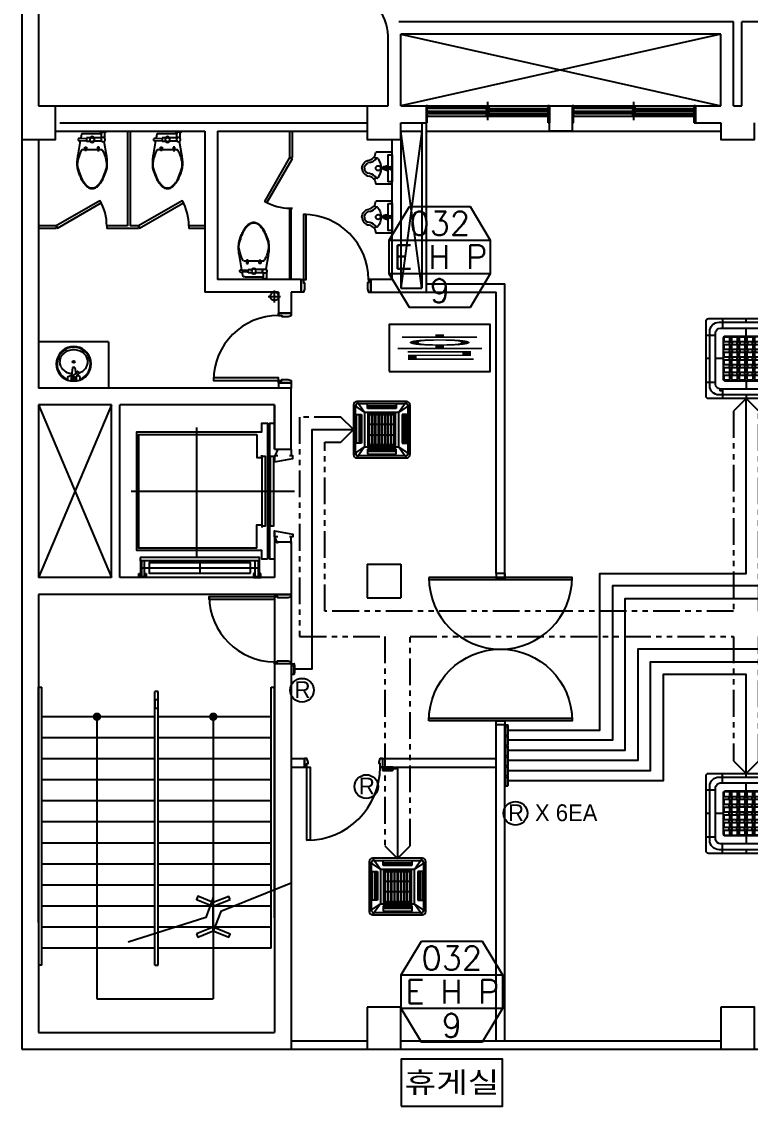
# Model space of a CAD drawing. Header units: millimetres. Extents: x -56261 to 196039, y 9480 to 100001.
# Drawn here: x 162983 to 171633, y 47301 to 60179 of the extents above; entities that cross this region are included whole.
import ezdxf
from ezdxf.enums import TextEntityAlignment as Align
from ezdxf.lldxf.tags import DXFTag

# ---------------------------------------------------------------- set-up
doc = ezdxf.new("R2010")
doc.units = ezdxf.units.MM
doc.linetypes.add('PHANTOM', pattern=[25, 20, -1, 1, -1, 1, -1])
doc.linetypes.add('PHANTOM2', pattern=[31.75, 15.875, -3.175, 3.175, -3.175, 3.175, -3.175])
for name, color, linetype in [('DVM_DPIT', 5, 'Continuous'), ('DVM_INDOOR', 7, 'Continuous'), ('DVM_INOUT_MARK', 2, 'Continuous'), ('DVM_INOUT_NAME', 7, 'Continuous'), ('PLAN', 9, 'Continuous'), ('SS-유선리모컨', 171, 'Continuous'), ('SS-제어선', 61, 'PHANTOM'), ('SS-통신선', 181, 'CENTER2')]:
    doc.layers.add(name, color=color, linetype=linetype)
doc.styles.add('DVM_DEFAULT', font='romans.shx', dxfattribs={"bigfont": 'whgtxt.shx'})
doc.styles.add('삼성전자', font='')
doc.styles.get('삼성전자').set_extended_font_data('Gulim')
tags = doc.linetypes.add('CENTER2', pattern=[28.575, 19.05, -3.175, 3.175, -3.175]).pattern_tags.tags
tags[10:11] = [DXFTag(74, 4), DXFTag(75, 0), DXFTag(340, '0'), DXFTag(46, 1.0), DXFTag(50, 0.0), DXFTag(44, 0.0), DXFTag(45, 0.0)]
tags[8:9] = [DXFTag(74, 4), DXFTag(75, 0), DXFTag(340, '0'), DXFTag(46, 1.0), DXFTag(50, 0.0), DXFTag(44, 0.0), DXFTag(45, 0.0)]
tags[6:7] = [DXFTag(74, 4), DXFTag(75, 0), DXFTag(340, '0'), DXFTag(46, 1.0), DXFTag(50, 0.0), DXFTag(44, 0.0), DXFTag(45, 0.0)]
tags[4:5] = [DXFTag(74, 4), DXFTag(75, 0), DXFTag(340, '0'), DXFTag(46, 1.0), DXFTag(50, 0.0), DXFTag(44, 0.0), DXFTag(45, 0.0)]

# ---------------------------------------------------------------- blocks, each defined once
blk = doc.blocks.new('A$Cd99c7b5d')
at = {"layer": 'PLAN'}
for p, q in [((125, -254), (175, -254)), ((125, -344), (125, -254)), ((175, -254), (175, -287)), ((1150, -166), (1150, -2105)), ((175, -344), (125, -344)), ((326, -277), (134, -277)), ((134, -287), (134, -277)), ((134, -324), (134, -287)), ((175, -324), (175, -344)), ((239, -294), (239, -1666)), ((326, -287), (326, -273)), ((314, -980), (164, -980)), ((366, -945), (1905, -945)), ((175, -1616), (125, -1616)), ((125, -1616), (125, -1706)), ((134, -1673), (134, -1683)), ((175, -1636), (175, -1616)), ((175, -1706), (175, -1673)), ((125, -1706), (175, -1706)), ((326, -1683), (134, -1683))]:
    blk.add_line(p, q, dxfattribs=at)
for points in [[(343, -1785), (343, -1715), (445, -1715), (445, -230), (1855, -230), (1855, -1715), (1957, -1715), (1957, -1785), (343, -1785)], [(475, -1655), (475, -255), (1825, -255), (1825, -1655)], [(326, -287), (134, -287), (134, -324), (326, -324)], [(363, -273), (326, -273), (326, -1687), (363, -1687), (363, -273)], [(326, -1673), (134, -1673), (134, -1636), (326, -1636)], [(475, -1655), (750, -1655), (750, -1715), (720, -1715)], [(1825, -1655), (1550, -1655), (1550, -1715), (1580, -1715)], [(735, -1720), (1565, -1720), (1565, -1755), (735, -1755), (735, -1720)], [(680, -1865), (343, -1865), (343, -1810), (1957, -1810), (1957, -1865), (1650, -1865)], [(735, -1820), (1565, -1820), (1565, -1855), (735, -1855), (735, -1820)]]:
    blk.add_lwpolyline(points, dxfattribs=at)
blk.add_lwpolyline([(176, -1580), (301, -1580), (301, -380), (176, -380)], close=True, dxfattribs=at)
blk = doc.blocks.new('LAD-JAMB-100-2001')
at = {"layer": 'PLAN'}
for p, q in [((0, 0), (-80, 35)), ((0, -161), (-80, -161))]:
    blk.add_line(p, q, dxfattribs=at)
blk.add_lwpolyline([(-80, 0), (-80, 39), (-150, 39), (-110, -178), (-80, -178), (-80, -141)], dxfattribs=at)
blk = doc.blocks.new('2P-T207')
at = {"layer": 'PLAN'}
for p, q in [((150, 20), (110, 20)), ((-65, -50), (-65, -90)), ((-15, -50), (-65, -50)), ((-65, -90), (-15, -90)), ((115, -50), (15, -50)), ((115, -90), (15, -90)), ((110, -55), (110, -1)), ((115, -190), (-115, -190)), ((-85, -160), (-65, -160)), ((-85, -200), (-85, -160)), ((-65, -200), (-85, -200)), ((-65, -160), (-65, -200)), ((85, -160), (65, -160)), ((65, -160), (65, -200)), ((65, -200), (85, -200)), ((85, -200), (85, -160))]:
    blk.add_line(p, q, dxfattribs=at)
for points in [[(95, 30), (100, 20), (110, 20), (110, -1), (106, -1), (98, 0), (87, 0), (0, 0), (-87, 0), (-98, 0), (-106, -1), (-113, -1), (-119, -2), (-123, -3), (-125, -5), (-126, -8), (-127, -11), (-128, -15), (-129, -19), (-130, -25), (-131, -30), (-132, -34), (-133, -39), (-134, -45), (-135, -51), (-136, -56), (-141, -55), (-144, -55), (-147, -55), (-152, -55), (-156, -56), (-160, -58), (-163, -61), (-165, -64), (-166, -67), (-166, -69), (-166, -70), (-166, -71), (-166, -73), (-165, -76), (-163, -79), (-160, -82), (-156, -84), (-152, -85), (-147, -85), (-144, -85), (-141, -84), (-170, -250, 0.022182), (-179, -318, 0.0294), (-180, -370, 0.029565), (-177, -406, 0.035314), (-170, -435, 0.006976), (-166, -447, 0.004694), (-160, -465, 0.019426), (-144, -505, 0.015468), (-120, -555, 0.040875), (-101, -585, 0.036447), (-75, -615, 0.04843), (-50, -635, 0.068612), (-30, -645, 0.037226), (-14, -649, 0.041311), (0, -650, 0.041311), (14, -649, 0.037226), (30, -645, 0.068612), (50, -635, 0.04843), (75, -615, 0.036447), (101, -585, 0.040875), (120, -555, 0.015468), (144, -505, 0.019426), (160, -465, 0.004694), (166, -447, 0.006976), (170, -435, 0.035314), (177, -406, 0.029565), (180, -370, 0.0294), (179, -318, 0.022182), (170, -250), (142, -92, 0.455372), (150, -55), (150, 20), (160, 20), (165, 30)], [(-65, -60), (-136, -56, 1.060552)]]:
    blk.add_lwpolyline(points, format="xyb", dxfattribs=at)
blk.add_lwpolyline([(-141, -84), (-65, -80)], dxfattribs=at)
blk.add_circle((0, -70), 25, dxfattribs=at)
for centre, radius, start, end in [((0, -70), 35, 34.8499, 145.1501), ((0, -70), 35, 214.8499, 325.1501), ((130, -70), 25, 36.8699, 298.9372), ((862, -579), 1064, 161.9714, 164.0546), ((386, -424), 564, 159.444, 161.9714), ((131, -329), 291, 155.9278, 159.444), ((-85, -232), 54.8, 135, 155.9278), ((-115, -202), 12.3, 90, 135), ((115, -193), 3.54, 36.8699, 90), ((-22, -296), 174, 29.5675, 36.8699), ((-283, -444), 475, 26.5651, 29.5675), ((-129, -367), 303, 22.8053, 26.5651), ((-66, -341), 234, 15.9454, 22.8053), ((67, -377), 244, 166.4166, 175.6013), ((-65, -367), 111, 175.6013, 189.2401), ((45, -349), 223, 189.2401, 195.9454), ((635, -514), 828, 164.0546, 166.4166), ((-417, -441), 599, 11.6565, 15.9454), ((-45, -349), 223, 344.0546, 350.7599), ((-160, -388), 337, 4.3987, 11.6565), ((80, -370), 95.8, 350.7599, 4.3987), ((520, -213), 717, 195.9454, 199.683), ((1628, 183), 1894, 199.683, 201.0375), ((407, -287), 585, 201.0375, 203.4742), ((-407, -287), 585, 336.5258, 338.9625), ((-1628, 183), 1894, 338.9625, 340.317), ((-520, -213), 717, 340.317, 344.0546), ((221, -367), 383, 203.4742, 208.6105), ((115, -425), 262, 208.6105, 214.8227), ((41, -477), 171, 214.8227, 220.6013), ((274, -277), 478, 220.6013, 224.0582), ((72, -472), 198, 224.0582, 230.1944), ((37, -515), 142, 230.1944, 237.425), ((-11, -590), 53.8, 237.425, 255.9638), ((2, -539), 105, 255.9638, 269.1779), ((1, -545), 99.7, 269.1779, 279.4623), ((10, -594), 50.4, 279.4623, 293.9447), ((-7, -557), 90.8, 293.9447, 306.8699), ((-68, -475), 193, 306.8699, 315.7258), ((-261, -288), 462, 315.7258, 319.3987), ((-20, -494), 144, 319.3987, 325.9688), ((-167, -394), 323, 325.9688, 331.3895), ((-200, -377), 359, 331.3895, 336.5258)]:
    blk.add_arc(centre, radius, start, end, dxfattribs=at)
blk = doc.blocks.new('CD-plan$0$세면기')
at = {"layer": 'PLAN'}
for p, q in [((9807177, -1170315), (9807155, -1170498)), ((9807207, -1170315), (9807177, -1170315)), ((9807207, -1170315), (9807218, -1170399)), ((9807110, -1170438), (9807165, -1170417)), ((9807110, -1170438), (9807110, -1170488)), ((9807191, -1170424), (9807225, -1170392)), ((9807223, -1170448), (9807245, -1170408)), ((9807223, -1170447), (9807230, -1170498)), ((9807225, -1170392), (9807243, -1170369)), ((9807232, -1170378), (9807238, -1170370)), ((9807274, -1170435), (9807237, -1170422)), ((9807262, -1170383), (9807245, -1170370)), ((9807246, -1170408), (9807264, -1170385)), ((9807257, -1170398), (9807263, -1170390)), ((9807274, -1170435), (9807274, -1170488)), ((9807155, -1170498), (9807110, -1170488)), ((9807230, -1170498), (9807155, -1170498)), ((9807274, -1170488), (9807230, -1170498))]:
    blk.add_line(p, q, dxfattribs=at)
for centre, radius in [((9807192, -1170242), 15), ((9807192, -1170455), 20), ((9807192, -1170455), 8)]:
    blk.add_circle(centre, radius, dxfattribs=at)
for centre, radius, start, end in [((9807192, -1170269), 230, 290.9598, 249.0402), ((9807192, -1170269), 220, 291.9609, 248.0391), ((9807166, -1170254), 162, 130.3466, 154.0053), ((9807182, -1170273), 187, 109.3849, 130.3466), ((9807192, -1170302), 218, 90, 109.3849), ((9807192, -1170302), 218, 70.6151, 90), ((9807203, -1170273), 187, 49.6534, 70.6151), ((9807219, -1170254), 162, 25.9947, 49.6534), ((9807141, -1170242), 135, 154.0053, 180), ((9807141, -1170242), 135, 180, 205.9947), ((9807166, -1170230), 162, 205.9947, 229.6534), ((9807219, -1170230), 162, 310.3466, 334.0053), ((9807243, -1170242), 135, 0, 25.9947), ((9807243, -1170242), 135, 334.0053, 0), ((9807182, -1170211), 187, 229.6534, 250.6151), ((9807192, -1170181), 218, 250.6151, 263.3692), ((9807192, -1170455), 30, 96.8691, 7.1181), ((9807188, -1170420), 5, 276.8691, 313.6346), ((9807227, -1170451), 5, 150.3527, 187.1181), ((9807221, -1170389), 5, 313.6346, 321.9936), ((9807236, -1170381), 5, 141.9936, 208.4155), ((9807242, -1170374), 5, 51.9936, 141.9936), ((9807250, -1170411), 5, 141.9936, 150.3527), ((9807253, -1170395), 5, 255.5718, 321.9936), ((9807259, -1170387), 5, 321.9936, 51.9936), ((9807203, -1170211), 187, 289.3849, 310.3466)]:
    blk.add_arc(centre, radius, start, end, dxfattribs=at)
blk = doc.blocks.new('x-plan01$0$ARROWX')
at = {"layer": 'PLAN'}
blk.add_lwpolyline([(-0.2, -0.5), (-0.293, -0.463), (-0.108, 0), (-0.293, 0.463), (-0.2, 0.5), (0, 0)], close=True, dxfattribs=at)
blk = doc.blocks.new('CD-plan$0$BF용소변기 평면 1127')
at = {"layer": 'PLAN'}
for p, q in [((1203647, 733714), (1203661, 733762)), ((1203855, 733762), (1203661, 733762)), ((1203855, 733382), (1203855, 733762)), ((1203591, 733638), (1203566, 733634)), ((1203745, 733584), (1203740, 733584)), ((1203745, 733561), (1203740, 733561)), ((1203745, 733583), (1203745, 733584)), ((1203745, 733583), (1203745, 733562)), ((1203749, 733583), (1203745, 733583)), ((1203749, 733562), (1203745, 733562)), ((1203745, 733562), (1203745, 733561)), ((1203749, 733590), (1203749, 733572)), ((1203764, 733590), (1203749, 733590)), ((1203749, 733555), (1203749, 733572)), ((1203764, 733555), (1203749, 733555)), ((1203785, 733590), (1203770, 733581)), ((1203770, 733581), (1203770, 733564)), ((1203770, 733564), (1203785, 733555)), ((1203800, 733581), (1203785, 733590)), ((1203785, 733555), (1203800, 733564)), ((1203800, 733564), (1203800, 733581)), ((1203837, 733583), (1203810, 733583)), ((1203837, 733561), (1203810, 733561)), ((1203822, 733582), (1203814, 733577)), ((1203814, 733577), (1203814, 733568)), ((1203814, 733568), (1203822, 733563)), ((1203831, 733577), (1203822, 733582)), ((1203822, 733563), (1203831, 733568)), ((1203831, 733568), (1203831, 733577)), ((1203837, 733572), (1203837, 733586)), ((1203837, 733572), (1203837, 733559)), ((1203591, 733507), (1203566, 733511)), ((1203647, 733431), (1203661, 733382)), ((1203855, 733382), (1203661, 733382))]:
    blk.add_line(p, q, dxfattribs=at)
blk.add_lwpolyline([(1203810, 733731), (1203855, 733731), (1203855, 733411), (1203810, 733411, -0.414214), (1203805, 733416), (1203805, 733726, -0.414214)], format="xyb", close=True, dxfattribs=at)
for centre, radius in [((1203687, 733572), 28.4), ((1203785, 733572), 27.2)]:
    blk.add_circle(centre, radius, dxfattribs=at)
at = {"layer": 'PLAN', "extrusion": (0, 0, -1)}
for centre, radius, start, end in [((-1203590, 733572), 94.7, 0, 83.9102), ((-1203659, 733706), 14.2, 284.4939, 32.0237), ((-1203673, 733763), 73, 269.0869, 284.4939), ((-1203512, 733563), 211, 144.0197, 177.3223), ((-1203590, 733572), 66.3, 0, 68.2328), ((-1203512, 733582), 211, 182.6777, 215.9803)]:
    blk.add_arc(centre, radius, start, end, dxfattribs=at)
at = {"layer": 'PLAN'}
for centre, radius, start, end in [((1203557, 733770), 105, 282.7437, 328.249), ((1203570, 733750), 113, 280.3584, 328.6147), ((1203675, 733681), 9.47, 36.0496, 90.9131), ((1203590, 733572), 94.7, 180, 263.9102), ((1203590, 733572), 66.3, 180, 248.2328), ((1203768, 733572), 30.8, 157.2162, 202.7838), ((1203854, 733579), 18.1, 84.6625, 156.2782), ((1203854, 733566), 18.1, 203.7218, 275.3375), ((1203557, 733375), 105, 31.751, 77.2563), ((1203570, 733395), 113, 31.3853, 79.6416), ((1203659, 733438), 14.2, 104.4939, 212.0237), ((1203673, 733381), 73, 89.0869, 104.4939), ((1203675, 733464), 9.47, 269.0869, 323.9504)]:
    blk.add_arc(centre, radius, start, end, dxfattribs=at)
blk = doc.blocks.new('ID_C_M4_S_T')
at = {"layer": 'DVM_INDOOR', "color": 0}
for p, q in [((-336, 295), (-204, 203)), ((-336, 295), (-336, -296)), ((-310, -280), (-310, 280)), ((295, 336), (-296, 336)), ((-203, 203), (-296, 336)), ((-280, 310), (282, 310)), ((-170, 309), (171, 309)), ((-170, 249), (-170, 309)), ((171, 279), (-170, 279)), ((171, 269), (-170, 269)), ((171, 259), (-170, 259)), ((171, 309), (171, 249)), ((295, 336), (203, 203)), ((203, 203), (336, 295)), ((312, -280), (312, 280)), ((336, -296), (336, 295)), ((-299, -162), (-299, 179)), ((-299, 179), (-239, 179)), ((-269, 179), (-269, -162)), ((-259, 179), (-259, -162)), ((-249, 179), (-249, -162)), ((-239, 179), (-239, -162)), ((-204, 203), (-204, -204)), ((203, 203), (-204, 203)), ((171, 249), (-170, 249)), ((-165, 198), (-165, -199)), ((165, 198), (-165, 198)), ((-165, 178), (165, 178)), ((-148, 187), (-148, -188)), ((-118, 192), (-143, 192)), ((-113, -188), (-113, 187)), ((-111, 187), (-111, -188)), ((-81, 192), (-106, 192)), ((-76, -188), (-76, 187)), ((-73, 187), (-73, -188)), ((-43, 192), (-68, 192)), ((-38, -188), (-38, 187)), ((-36, 187), (-36, -188)), ((-6, 192), (-31, 192)), ((-1, -188), (-1, 187)), ((2, 187), (2, -188)), ((32, 192), (7, 192)), ((37, -188), (37, 187)), ((39, 187), (39, -188)), ((69, 192), (44, 192)), ((74, -188), (74, 187)), ((77, 187), (77, -188)), ((107, 192), (82, 192)), ((112, -188), (112, 187)), ((114, 187), (114, -188)), ((144, 192), (119, 192)), ((149, -188), (149, 187)), ((165, -199), (165, 198)), ((203, -204), (203, 203)), ((300, 181), (241, 181)), ((241, 181), (241, -160)), ((250, 181), (250, -160)), ((260, 181), (260, -160)), ((270, 181), (270, -160)), ((300, -160), (300, 181)), ((165, 59), (-165, 59)), ((-165, -60), (165, -60)), ((-336, -296), (-204, -203)), ((-239, -162), (-299, -162)), ((-203, -204), (-296, -336)), ((-204, -204), (203, -204)), ((-169, -230), (-169, -290)), ((172, -230), (-169, -230)), ((172, -240), (-169, -240)), ((172, -250), (-169, -250)), ((165, -179), (-165, -179)), ((-165, -199), (165, -199)), ((-118, -193), (-143, -193)), ((-81, -193), (-106, -193)), ((-43, -193), (-68, -193)), ((-6, -193), (-31, -193)), ((32, -193), (7, -193)), ((69, -193), (44, -193)), ((107, -193), (82, -193)), ((144, -193), (119, -193)), ((172, -290), (172, -230)), ((203, -204), (295, -336)), ((336, -296), (203, -203)), ((241, -160), (300, -160)), ((-296, -336), (295, -336)), ((282, -310), (-280, -310)), ((172, -260), (-169, -260)), ((-169, -290), (172, -290))]:
    blk.add_line(p, q, dxfattribs=at)
for centre, radius, start, end in [((-296, 295), 40, 90, 180), ((-280, 280), 30, 90, 180), ((282, 280), 30, 0, 90), ((295, 295), 40, 0, 90), ((-143, 187), 5, 90, 180), ((-118, 187), 5, 360, 90), ((-106, 187), 5, 90, 180), ((-81, 187), 5, 360, 90), ((-68, 187), 5, 90, 180), ((-43, 187), 5, 360, 90), ((-31, 187), 5, 90, 180), ((-6, 187), 5, 360, 90), ((7, 187), 5, 90, 180), ((32, 187), 5, 360, 90), ((44, 187), 5, 90, 180), ((69, 187), 5, 360, 90), ((82, 187), 5, 90, 180), ((107, 187), 5, 360, 90), ((119, 187), 5, 90, 180), ((144, 187), 5, 360, 90), ((-143, -188), 5, 180, 270), ((-118, -188), 5, 270, 360), ((-106, -188), 5, 180, 270), ((-81, -188), 5, 270, 360), ((-68, -188), 5, 180, 270), ((-43, -188), 5, 270, 360), ((-31, -188), 5, 180, 270), ((-6, -188), 5, 270, 360), ((7, -188), 5, 180, 270), ((32, -188), 5, 270, 360), ((44, -188), 5, 180, 270), ((69, -188), 5, 270, 360), ((82, -188), 5, 180, 270), ((107, -188), 5, 270, 360), ((119, -188), 5, 180, 270), ((144, -188), 5, 270, 360), ((-296, -296), 40, 180, 270), ((-280, -280), 30, 180, 270), ((282, -280), 30, 270, 0), ((295, -296), 40, 270, 0)]:
    blk.add_arc(centre, radius, start, end, dxfattribs=at)
blk = doc.blocks.new('INOUT_MARK')
at = {"layer": 'DVM_INOUT_MARK', "color": 0}
for p, q in [((-600, 1560), (600, 1560)), ((600, 1160), (-600, 1160))]:
    blk.add_line(p, q, dxfattribs=at)
blk.add_lwpolyline([(-360, 1960), (360, 1960), (600, 1560), (600, 1160), (360, 760), (-360, 760), (-600, 1160), (-600, 1560), (-360, 1960)], dxfattribs=at)
at = {"layer": 'DVM_INOUT_NAME'}
blk.add_lwpolyline([(-600, 0), (600, 0), (600, 560), (-600, 560)], close=True, dxfattribs=at)
at = {"layer": 'DVM_INOUT_MARK', "color": 0, "style": 'DVM_DEFAULT'}
for tag, p in [('CAP', (0, 1760)), ('NO', (0, 960))]:
    blk.add_attdef(tag, text='', height=280, dxfattribs=at).set_placement(p, align=Align.MIDDLE_CENTER)
for tag, width, p, p2 in [('MNAME', 0.53094, (-549, 1220), (563, 1220)), ('QTY', 0.517418, (710, 1220), (1089, 1220))]:
    blk.add_attdef(tag, text='', height=280, dxfattribs=dict(at, width=width)).set_placement(p, p2, align=Align.FIT)
at = {"layer": 'DVM_INOUT_NAME', "style": 'DVM_DEFAULT', "width": 1.097081}
blk.add_attdef('INAME', text='', height=280, dxfattribs=at).set_placement((-562, 134), (564, 134), align=Align.FIT)
blk = doc.blocks.new('ID_C_G4_T')
at = {"layer": 'DVM_INDOOR', "color": 0}
for p, q in [((-280, 475), (-280, 363)), ((0, 431), (0, 475)), ((280, 475), (280, 362)), ((-475, 280), (-362, 280)), ((0, 268), (0, 362)), ((475, 280), (362, 280)), ((-267, 0), (-363, 0)), ((-431, 0), (-473, 0)), ((267, 0), (362, 0)), ((431, 0), (475, 0)), ((-475, -280), (-362, -280)), ((-280, -362), (-280, -475)), ((0, -267), (0, -362)), ((281, -362), (280, -475)), ((475, -280), (362, -280)), ((0, -431), (0, -475))]:
    blk.add_line(p, q, dxfattribs=at)
for points in [[(-445, 475), (445, 475, -0.414214), (475, 445), (475, -445, -0.414214), (445, -475), (-445, -475, -0.414214), (-475, -445), (-475, 445, -0.414214)], [(-321, 431), (321, 431, -0.414214), (431, 321), (431, -321, -0.414214), (321, -431), (-321, -431, -0.414214), (-431, -321), (-431, 321, -0.414214)], [(-304, 363), (304, 362, -0.356312), (362, 308), (362, -310, -0.324549), (309, -362), (-304, -362, -0.384731), (-363, -304), (-363, 304, -0.377296)], [(-267, 249, -0.414214), (-249, 267), (249, 267, -0.414214), (267, 249), (267, -249, -0.414214), (249, -267), (-249, -267, -0.414214), (-267, -249)], [(-259, 247, -0.414214), (-246, 260), (-208, 260, -0.414214), (-195, 247), (-195, 211, -0.414214), (-208, 198), (-246, 198, -0.414214), (-259, 211)], [(-168, 247, -0.414214), (-155, 260), (-117, 260, -0.414214), (-104, 247), (-104, 211, -0.414214), (-117, 198), (-155, 198, -0.414214), (-168, 211)], [(-77, 248, -0.414214), (-64, 260), (-25, 260, -0.414214), (-13, 248), (-13, 211, -0.414214), (-25, 198), (-64, 198, -0.414214), (-77, 211)], [(15, 248, -0.414214), (27, 260), (66, 260, -0.414214), (79, 248), (79, 211, -0.414214), (66, 198), (27, 198, -0.414214), (15, 211)], [(106, 248, -0.414214), (119, 261), (157, 261, -0.414214), (170, 248), (170, 211, -0.414214), (157, 198), (119, 198, -0.414214), (106, 211)], [(197, 248, -0.414214), (210, 261), (248, 261, -0.414214), (261, 248), (261, 211, -0.414214), (248, 198), (210, 198, -0.414214), (197, 211)], [(-259, 156, -0.414214), (-246, 169), (-208, 169, -0.414214), (-195, 156), (-195, 119, -0.414214), (-208, 107), (-246, 107, -0.414214), (-259, 119)], [(-197, 194, -0.414214), (-191, 200), (-170, 200, -0.414214), (-165, 194), (-165, 173, -0.414214), (-170, 167), (-191, 167, -0.414214), (-197, 173)], [(-168, 156, -0.414214), (-155, 169), (-117, 169, -0.414214), (-104, 156), (-104, 119, -0.414214), (-117, 107), (-155, 107, -0.414214), (-168, 119)], [(-106, 194, -0.414214), (-100, 200), (-79, 200, -0.414214), (-73, 194), (-73, 173, -0.414214), (-79, 167), (-100, 167, -0.414214), (-106, 173)], [(-77, 156, -0.414214), (-64, 169), (-25, 169, -0.414214), (-13, 156), (-13, 120, -0.414214), (-25, 107), (-64, 107, -0.414214), (-77, 120)], [(-15, 194, -0.414214), (-9, 200), (12, 200, -0.414214), (18, 194), (18, 173, -0.414214), (12, 167), (-9, 167, -0.414214), (-15, 173)], [(15, 156, -0.414214), (27, 169), (66, 169, -0.414214), (79, 156), (79, 120, -0.414214), (66, 107), (27, 107, -0.414214), (15, 120)], [(77, 194, -0.414214), (82, 200), (103, 200, -0.414214), (109, 194), (109, 173, -0.414214), (103, 167), (82, 167, -0.414214), (77, 173)], [(106, 157, -0.414214), (119, 169), (157, 169, -0.414214), (170, 157), (170, 120, -0.414214), (157, 107), (119, 107, -0.414214), (106, 120)], [(168, 194, -0.414214), (174, 200), (195, 200, -0.414214), (200, 194), (200, 173, -0.414214), (195, 167), (174, 167, -0.414214), (168, 173)], [(197, 157, -0.414214), (210, 169), (248, 169, -0.414214), (261, 157), (261, 120, -0.414214), (248, 107), (210, 107, -0.414214), (197, 120)], [(-259, 65, -0.414214), (-246, 78), (-208, 78, -0.414214), (-195, 65), (-195, 28, -0.414214), (-208, 15), (-246, 15, -0.414214), (-259, 28)], [(-197, 103, -0.414214), (-191, 108), (-170, 108, -0.414214), (-165, 103), (-165, 82, -0.414214), (-170, 76), (-191, 76, -0.414214), (-197, 82)], [(-197, 11, -0.414214), (-191, 17), (-170, 17, -0.414214), (-165, 11), (-165, -10, -0.414214), (-170, -15), (-191, -15, -0.414214), (-197, -10)], [(-168, 65, -0.414214), (-155, 78), (-117, 78, -0.414214), (-104, 65), (-104, 28, -0.414214), (-117, 15), (-155, 15, -0.414214), (-168, 28)], [(-106, 103, -0.414214), (-100, 108), (-79, 108, -0.414214), (-73, 103), (-73, 82, -0.414214), (-79, 76), (-100, 76, -0.414214), (-106, 82)], [(-106, 11, -0.414214), (-100, 17), (-79, 17, -0.414214), (-73, 11), (-73, -10, -0.414214), (-79, -15), (-100, -15, -0.414214), (-106, -10)], [(-77, 65, -0.414214), (-64, 78), (-25, 78, -0.414214), (-13, 65), (-13, 28, -0.414214), (-25, 15), (-64, 15, -0.414214), (-77, 28)], [(-15, 103, -0.414214), (-9, 108), (12, 108, -0.414214), (18, 103), (18, 82, -0.414214), (12, 76), (-9, 76, -0.414214), (-15, 82)], [(-15, 11, -0.414214), (-9, 17), (12, 17, -0.414214), (18, 11), (18, -10, -0.414214), (12, -15), (-9, -15, -0.414214), (-15, -10)], [(15, 65, -0.414214), (27, 78), (66, 78, -0.414214), (79, 65), (79, 28, -0.414214), (66, 15), (27, 15, -0.414214), (15, 28)], [(77, 103, -0.414214), (82, 108), (103, 108, -0.414214), (109, 103), (109, 82, -0.414214), (103, 76), (82, 76, -0.414214), (77, 82)], [(77, 11, -0.414214), (82, 17), (103, 17, -0.414214), (109, 11), (109, -10, -0.414214), (103, -15), (82, -15, -0.414214), (77, -10)], [(106, 65, -0.414214), (119, 78), (157, 78, -0.414214), (170, 65), (170, 28, -0.414214), (157, 16), (119, 16, -0.414214), (106, 28)], [(168, 103, -0.414214), (174, 108), (195, 108, -0.414214), (200, 103), (200, 82, -0.414214), (195, 76), (174, 76, -0.414214), (168, 82)], [(168, 11, -0.414214), (174, 17), (195, 17, -0.414214), (200, 11), (200, -10, -0.414214), (195, -15), (174, -15, -0.414214), (168, -10)], [(197, 65, -0.414214), (210, 78), (248, 78, -0.414214), (261, 65), (261, 28, -0.414214), (248, 16), (210, 16, -0.414214), (197, 28)], [(-259, -26, -0.414214), (-246, -13), (-208, -13, -0.414214), (-195, -26), (-195, -63, -0.414214), (-208, -76), (-246, -76, -0.414214), (-259, -63)], [(-259, -117, -0.414214), (-246, -105), (-208, -105, -0.414214), (-195, -117), (-195, -154, -0.414214), (-208, -167), (-246, -167, -0.414214), (-259, -154)], [(-197, -80, -0.414214), (-191, -74), (-170, -74, -0.414214), (-165, -80), (-165, -101, -0.414214), (-170, -107), (-191, -107, -0.414214), (-197, -101)], [(-168, -26, -0.414214), (-155, -13), (-117, -13, -0.414214), (-104, -26), (-104, -63, -0.414214), (-117, -76), (-155, -76, -0.414214), (-168, -63)], [(-168, -117, -0.414214), (-155, -105), (-117, -105, -0.414214), (-104, -117), (-104, -154, -0.414214), (-117, -167), (-155, -167, -0.414214), (-168, -154)], [(-106, -80, -0.414214), (-100, -74), (-79, -74, -0.414214), (-73, -80), (-73, -101, -0.414214), (-79, -106), (-100, -106, -0.414214), (-106, -101)], [(-77, -26, -0.414214), (-64, -13), (-25, -13, -0.414214), (-13, -26), (-13, -63, -0.414214), (-25, -76), (-64, -76, -0.414214), (-77, -63)], [(-77, -117, -0.414214), (-64, -105), (-25, -105, -0.414214), (-13, -117), (-13, -154, -0.414214), (-25, -167), (-64, -167, -0.414214), (-77, -154)], [(-15, -80, -0.414214), (-9, -74), (12, -74, -0.414214), (18, -80), (18, -101, -0.414214), (12, -107), (-9, -107, -0.414214), (-15, -101)], [(15, -26, -0.414214), (27, -13), (66, -13, -0.414214), (79, -26), (79, -63, -0.414214), (66, -76), (27, -76, -0.414214), (15, -63)], [(15, -117, -0.414214), (27, -105), (66, -105, -0.414214), (79, -117), (79, -154, -0.414214), (66, -167), (27, -167, -0.414214), (15, -154)], [(77, -80, -0.414214), (82, -74), (103, -74, -0.414214), (109, -80), (109, -101, -0.414214), (103, -107), (82, -107, -0.414214), (77, -101)], [(106, -26, -0.414214), (119, -13), (157, -13, -0.414214), (170, -26), (170, -63, -0.414214), (157, -75), (119, -75, -0.414214), (106, -63)], [(106, -117, -0.414214), (119, -104), (157, -104, -0.414214), (170, -117), (170, -154, -0.414214), (157, -167), (119, -167, -0.414214), (106, -154)], [(168, -80, -0.414214), (174, -74), (195, -74, -0.414214), (200, -80), (200, -101, -0.414214), (195, -106), (174, -106, -0.414214), (168, -101)], [(197, -26, -0.414214), (210, -13), (248, -13, -0.414214), (261, -26), (261, -63, -0.414214), (248, -75), (210, -75, -0.414214), (197, -63)], [(197, -117, -0.414214), (210, -104), (248, -104, -0.414214), (261, -117), (261, -154, -0.414214), (248, -167), (210, -167, -0.414214), (197, -154)], [(-259, -208, -0.414214), (-246, -196), (-208, -196, -0.414214), (-195, -208), (-195, -245, -0.414214), (-208, -258), (-246, -258, -0.414214), (-259, -245)], [(-197, -171, -0.414214), (-191, -165), (-170, -165, -0.414214), (-165, -171), (-165, -192, -0.414214), (-170, -198), (-191, -198, -0.414214), (-197, -192)], [(-168, -208, -0.414214), (-155, -196), (-117, -196, -0.414214), (-104, -208), (-104, -245, -0.414214), (-117, -258), (-155, -258, -0.414214), (-168, -245)], [(-106, -171, -0.414214), (-100, -165), (-79, -165, -0.414214), (-73, -171), (-73, -192, -0.414214), (-79, -198), (-100, -198, -0.414214), (-106, -192)], [(-77, -208, -0.414214), (-64, -196), (-25, -196, -0.414214), (-13, -208), (-13, -245, -0.414214), (-25, -258), (-64, -258, -0.414214), (-77, -245)], [(-15, -171, -0.414214), (-9, -165), (12, -165, -0.414214), (18, -171), (18, -192, -0.414214), (12, -198), (-9, -198, -0.414214), (-15, -192)], [(15, -208, -0.414214), (27, -196), (66, -196, -0.414214), (79, -208), (79, -245, -0.414214), (66, -258), (27, -258, -0.414214), (15, -245)], [(77, -171, -0.414214), (82, -165), (103, -165, -0.414214), (109, -171), (109, -192, -0.414214), (103, -198), (82, -198, -0.414214), (77, -192)], [(106, -208, -0.414214), (119, -195), (157, -195, -0.414214), (170, -208), (170, -245, -0.414214), (157, -258), (119, -258, -0.414214), (106, -245)], [(168, -171, -0.414214), (174, -165), (195, -165, -0.414214), (200, -171), (200, -192, -0.414214), (195, -198), (174, -198, -0.414214), (168, -192)], [(197, -208, -0.414214), (210, -195), (248, -195, -0.414214), (261, -208), (261, -245, -0.414214), (248, -258), (210, -258, -0.414214), (197, -245)], [(-308, -366, -0.414214), (-307, -365), (-289, -365, -0.414214), (-288, -366), (-288, -380, -0.414214), (-289, -381), (-307, -381, -0.414214), (-308, -380)]]:
    blk.add_lwpolyline(points, format="xyb", close=True, dxfattribs=at)
at = {"layer": 'DVM_INDOOR', "color": 252}
for points in [[(0, 0), (-15, 0)], [(0, 0), (0, -15)]]:
    blk.add_lwpolyline(points, dxfattribs=at)
blk = doc.blocks.new('DRAIN_HOLE')
at = {"layer": 'DVM_DPIT'}
for p, q in [((-73, 0), (73, 0)), ((0, -72), (0, 72))]:
    blk.add_line(p, q, dxfattribs=at)
at = {"layer": 'DVM_DPIT', "linetype": 'ByBlock'}
blk.add_circle((0, 0), 50, dxfattribs=at)
blk = doc.blocks.new('유선리모컨-윗면도')
at = {"layer": 'SS-유선리모컨'}
for p, q in [((-152, 0), (-152, -92)), ((152, 0), (-152, 0)), ((-103, 0), (-103, -8)), ((-76, 0), (-76, -8)), ((76, 0), (76, -8)), ((103, 0), (103, -8)), ((152, 0), (152, -92)), ((152, -70), (-152, -70)), ((-116, -82), (-152, -82)), ((-144, -92), (-144, -82)), ((-116, -92), (-144, -92)), ((-97, -90), (-123, -90)), ((-116, -82), (-116, -95)), ((0, -85), (-116, -85)), ((-116, -87), (-105, -87)), ((-116, -93), (-105, -93)), ((116, -95), (-116, -95)), ((-105, -87), (-105, -93)), ((-105, -88), (-105, -93)), ((-101, -9), (-89, -9)), ((-89, -9), (-77, -9)), ((0, -85), (116, -85)), ((89, -9), (77, -9)), ((101, -9), (89, -9)), ((97, -90), (123, -90)), ((105, -87), (105, -93)), ((116, -87), (105, -87)), ((116, -93), (105, -93)), ((116, -82), (152, -82)), ((116, -82), (116, -95)), ((116, -92), (144, -92)), ((144, -92), (144, -82))]:
    blk.add_line(p, q, dxfattribs=at)
for centre, radius, start, end in [((-148, -92), 3, 180, 239.7113), ((-132, -64), 36, 239.7113, 262.5886), ((0, 1996), 2096, 266.2731, 270), ((0, 1996), 2100, 266.2731, 270), ((-101, -8), 1.5, 180, 270), ((-77, -8), 1.5, 270, 0), ((0, 1996), 2096, 270, 273.7269), ((0, 1996), 2100, 270, 273.7269), ((77, -8), 1.5, 180, 270), ((101, -8), 1.5, 270, 0), ((132, -64), 36, 277.4114, 300.2887), ((148, -92), 3, 300.2887, 0)]:
    blk.add_arc(centre, radius, start, end, dxfattribs=at)

msp = doc.modelspace()

# ---------------------------------------------------------------- linework, layer by layer
at = {"layer": 'PLAN'}
for p, q in [((162983.4, 60653.8), (162983.4, 47978.8)), ((163183.4, 60503.8), (163183.4, 59178.8)), ((171433.4, 60178.8), (167459.9, 60178.8)), ((171433.4, 59178.8), (171433.4, 60178.8)), ((175633.4, 60178.8), (171533.4, 60178.8)), ((171533.4, 59178.8), (171533.4, 60178.8)), ((167333.4, 59178.8), (167333.4, 60028.8)), ((171283.4, 60028.8), (167483.4, 60028.8)), ((167483.4, 59178.8), (167483.4, 60028.8)), ((171283.4, 60028.8), (167483.4, 59178.8)), ((167483.4, 60028.8), (171283.4, 59178.8)), ((171283.4, 59178.8), (171283.4, 60028.8)), ((163183.4, 59178.8), (167083.4, 59178.8)), ((167083.4, 59178.8), (167333.4, 59178.8)), ((167483.4, 59178.8), (171283.4, 59178.8)), ((167783.4, 59178.8), (167783.4, 58978.8)), ((167802.9, 59178.8), (169228.3, 59178.8)), ((167802.9, 59117.8), (169228.3, 59117.8)), ((167822.4, 59168.3), (168503.4, 59168.3)), ((167822.4, 59159.5), (168503.4, 59159.5)), ((167822.4, 59150.7), (168503.4, 59150.7)), ((168515.6, 59007.8), (168515.6, 59227.9)), ((168527.8, 59148.6), (169208.8, 59148.6)), ((168527.8, 59139.8), (169208.8, 59139.8)), ((168527.8, 59131), (169208.8, 59131)), ((169247.8, 59178.8), (169247.8, 58978.8)), ((169519, 59178.8), (169519, 58978.8)), ((169538.5, 59178.8), (170963.9, 59178.8)), ((169538.5, 59117.8), (170963.9, 59117.8)), ((169558, 59168.3), (170239, 59168.3)), ((169558, 59159.5), (170239, 59159.5)), ((169558, 59150.7), (170239, 59150.7)), ((170251.2, 59007.8), (170251.2, 59227.9)), ((170263.4, 59148.6), (170944.4, 59148.6)), ((170263.4, 59139.8), (170944.4, 59139.8)), ((170263.4, 59131), (170944.4, 59131)), ((170983.4, 59178.8), (170983.4, 58978.8)), ((170983.4, 58978.8), (170983.4, 59178.8)), ((171433.4, 59178.8), (171533.4, 59178.8)), ((167798, 58978.8), (167798, 59056.9)), ((167802.9, 59056.9), (169228.3, 59056.9)), ((167822.4, 59107.3), (168503.4, 59107.3)), ((167822.4, 59098.5), (168503.4, 59098.5)), ((167822.4, 59089.7), (168503.4, 59089.7)), ((168527.8, 59087.6), (169208.8, 59087.6)), ((168527.8, 59078.8), (169208.8, 59078.8)), ((168527.8, 59070), (169208.8, 59070)), ((169233.2, 58978.8), (169233.2, 59056.9)), ((169533.6, 58978.8), (169533.6, 59056.9)), ((169538.5, 59056.9), (170963.9, 59056.9)), ((169558, 59107.3), (170239, 59107.3)), ((169558, 59098.5), (170239, 59098.5)), ((169558, 59089.7), (170239, 59089.7)), ((170263.4, 59087.6), (170944.4, 59087.6)), ((170263.4, 59078.8), (170944.4, 59078.8)), ((170263.4, 59070), (170944.4, 59070)), ((170968.8, 58978.8), (170968.8, 59056.9)), ((163383.4, 58878.8), (165158.4, 58878.8)), ((163436.3, 58978.8), (167083.4, 58978.8)), ((164240.9, 58878.8), (164240.9, 57753.3)), ((164270.9, 58878.8), (164270.9, 57753.3)), ((165158.4, 58878.8), (165158.4, 56966.8)), ((165308.4, 58878.8), (167083.4, 58878.8)), ((165308.4, 58878.8), (165308.4, 57116.8)), ((166168.4, 58565.3), (166168.4, 58878.8)), ((166198.4, 58565.3), (166198.4, 58878.8)), ((167483.4, 58978.8), (167798, 58978.8)), ((167483.4, 58878.8), (167733.4, 58878.8)), ((167733.4, 57016.8), (167483.4, 58878.8)), ((167733.4, 58878.8), (167483.4, 57016.8)), ((167483.4, 58878.8), (167483.4, 57016.8)), ((167733.4, 58978.8), (167733.4, 57016.8)), ((167783.4, 58978.8), (167783.4, 56966.8)), ((167783.4, 58878.8), (171283.4, 58878.8)), ((169233.2, 58978.8), (169247.8, 58978.8)), ((169519, 58978.8), (169533.6, 58978.8)), ((170968.8, 58978.8), (171283.4, 58978.8)), ((163183.4, 58778.8), (163183.4, 55828.8)), ((167383.4, 57116.8), (167383.4, 58778.8)), ((166168.4, 58565.3), (166198.4, 58565.3)), ((166168.4, 57116.8), (166168.4, 57965.3)), ((166168.4, 57965.3), (166198.4, 57965.3)), ((166183.4, 57116.8), (166183.4, 57965.3)), ((163393.4, 57753.3), (163183.4, 57753.3)), ((163393.4, 57723.3), (163183.4, 57723.3)), ((163393.4, 57753.3), (163393.4, 57723.3)), ((164240.9, 57753.3), (163993.4, 57753.3)), ((163993.4, 57753.3), (163993.4, 57723.3)), ((164368.4, 57723.3), (163993.4, 57723.3)), ((164368.4, 57753.3), (164270.9, 57753.3)), ((164368.4, 57753.3), (164368.4, 57723.3)), ((165158.4, 57753.3), (164968.4, 57753.3)), ((164968.4, 57753.3), (164968.4, 57723.3)), ((165158.4, 57723.3), (164968.4, 57723.3)), ((166301.4, 57116.8), (165308.4, 57116.8)), ((165831.7, 57116.8), (165308.4, 57116.8)), ((166301.4, 57116.8), (166301.4, 56966.8)), ((166301.4, 57116.8), (166361.4, 57116.8)), ((167100.2, 57116.8), (167126.4, 57116.8)), ((167383.4, 57116.8), (167126.4, 57116.8)), ((167126.4, 57116.8), (167126.4, 56966.8)), ((167783.4, 57066.8), (168717.8, 57066.8)), ((168717.8, 53628.8), (168717.8, 57066.8)), ((166033.4, 56966.8), (165158.4, 56966.8)), ((166033.4, 56966.8), (165983.4, 56966.8)), ((166033.4, 56966.8), (166033.4, 56716.8)), ((166301.4, 56966.8), (166183.4, 56966.8)), ((166183.4, 56966.8), (166183.4, 56716.8)), ((166327.7, 56966.8), (166301.4, 56966.8)), ((167126.4, 56966.8), (167100.2, 56966.8)), ((167126.4, 56966.8), (167783.4, 56966.8)), ((167483.4, 57016.8), (167733.4, 57016.8)), ((167783.4, 56966.8), (168617.8, 56966.8)), ((168617.8, 53628.8), (168617.8, 56966.8)), ((166033.4, 56716.8), (166183.4, 56716.8)), ((166033.4, 56690.5), (166033.4, 56716.8)), ((166033.4, 56716.8), (166183.4, 56716.8)), ((166183.4, 56716.8), (166183.4, 56690.5)), ((163183.4, 56379.4), (163183.4, 55828.8)), ((164014.4, 56379.4), (164014.4, 55828.8)), ((166033.4, 55891.8), (166033.4, 55951.8)), ((166033.4, 55891.8), (166183.4, 55891.8)), ((166033.4, 55891.8), (166033.4, 55828.8)), ((166183.4, 55918), (166183.4, 55891.8)), ((166183.4, 55891.8), (166183.4, 55828.8)), ((166183.4, 55828.8), (163183.4, 55828.8)), ((166183.4, 55103.8), (166183.4, 55828.8)), ((163183.4, 55628.8), (163183.4, 53578.8)), ((164048.4, 55628.8), (163183.4, 55628.8)), ((164048.4, 55628.8), (163183.4, 53578.8)), ((163183.4, 55628.8), (164048.4, 53578.8)), ((164048.4, 53578.8), (164048.4, 55628.8)), ((165983.4, 55628.8), (164148.4, 55628.8)), ((164148.4, 53578.8), (164148.4, 55628.8)), ((165983.4, 55103.8), (165983.4, 55628.8)), ((165983.4, 55628.8), (165983.4, 55410.8)), ((165983.4, 55103.8), (166183.4, 55103.8)), ((165983.4, 54003.8), (165983.4, 53578.8)), ((165983.4, 54003.8), (166183.4, 54003.8)), ((166183.4, 54003.8), (166183.4, 53378.8)), ((167083.4, 53737.2), (167083.4, 53337.2)), ((167083.4, 53737.2), (167483.4, 53737.2)), ((167483.4, 53737.2), (167483.4, 53337.2)), ((164048.4, 53578.8), (163183.4, 53578.8)), ((165983.4, 53578.8), (164148.4, 53578.8)), ((168617.8, 53628.8), (168617.8, 53553.8)), ((168717.8, 53628.8), (168717.8, 53553.8)), ((169517.4, 53553.8), (167818.2, 53553.8)), ((163183.4, 53378.8), (163183.4, 48178.8)), ((166183.4, 53378.8), (163183.4, 53378.8)), ((165983.4, 53378.8), (165983.4, 48178.8)), ((165983.4, 53378.8), (166183.4, 53378.8)), ((165983.4, 53378.8), (165983.4, 53318.8)), ((166183.4, 53378.8), (166183.4, 47978.8)), ((166183.4, 53352.6), (166183.4, 53378.8)), ((166183.4, 53352.6), (166183.4, 53378.8)), ((166183.4, 53378.8), (166183.4, 53352.6)), ((167083.4, 53337.2), (167483.4, 53337.2)), ((168617.8, 52730.2), (168617.8, 52727.3)), ((168717.8, 52730.2), (168717.8, 52727.3)), ((165983.4, 52580.1), (165983.4, 52553.8)), ((166183.4, 52553.8), (166183.4, 52580.1)), ((163183.4, 49482.4), (163183.4, 52276.7)), ((163183.4, 52276.7), (163221.4, 52276.7)), ((163221.4, 48978.6), (163221.4, 52276.7)), ((164564.4, 48978.6), (164564.4, 52226.7)), ((164602.4, 52226.7), (164564.4, 52226.7)), ((164602.4, 48978.6), (164602.4, 52226.7)), ((165945.4, 49176.7), (165945.4, 52276.7)), ((165945.4, 52276.7), (165983.4, 52276.7)), ((165983.4, 49537.7), (165983.4, 52276.7)), ((164564.4, 51926.7), (163221.4, 51926.7)), ((165945.4, 51926.7), (164602.4, 51926.7)), ((169517.4, 51903.8), (167818.2, 51903.8)), ((168617.8, 48078.8), (168617.8, 51828.8)), ((168717.8, 48078.8), (168717.8, 51828.8)), ((164564.4, 51676.7), (163221.4, 51676.7)), ((165945.4, 51676.7), (164602.4, 51676.7)), ((164564.4, 51426.7), (163221.4, 51426.7)), ((165945.4, 51426.7), (164602.4, 51426.7)), ((166183.4, 51428.6), (166340.2, 51428.6)), ((166369.7, 51428.6), (166340.2, 51428.6)), ((166340.2, 51328.6), (166340.2, 51428.6)), ((166369.7, 51428.6), (166340.2, 51428.6)), ((167268.3, 51428.6), (167238.8, 51428.6)), ((167268.3, 51428.6), (168617.8, 51428.6)), ((166183.4, 51328.6), (166340.2, 51328.6)), ((166340.2, 51328.6), (166407.7, 51328.6)), ((167238.8, 51328.6), (167268.3, 51328.6)), ((167268.3, 51328.6), (168617.8, 51328.6)), ((164564.4, 51176.7), (163221.4, 51176.7)), ((165945.4, 51176.7), (164602.4, 51176.7)), ((164564.4, 50926.7), (163221.4, 50926.7)), ((165945.4, 50926.7), (164602.4, 50926.7)), ((164564.4, 50676.7), (163221.4, 50676.7)), ((165945.4, 50676.7), (164602.4, 50676.7)), ((164564.4, 50426.7), (163221.4, 50426.7)), ((165945.4, 50426.7), (164602.4, 50426.7)), ((164564.4, 50176.7), (163221.4, 50176.7)), ((165945.4, 50176.7), (164602.4, 50176.7)), ((164564.4, 49926.7), (163221.4, 49926.7)), ((165945.4, 49926.7), (164602.4, 49926.7)), ((164564.4, 49676.7), (163221.4, 49676.7)), ((165945.4, 49676.7), (164602.4, 49676.7)), ((164564.4, 49426.7), (163221.4, 49426.7)), ((165945.4, 49426.7), (164602.4, 49426.7)), ((164564.4, 49176.7), (163221.4, 49176.7)), ((165945.4, 49176.7), (164602.4, 49176.7)), ((163221.4, 48978.6), (163183.4, 48978.6)), ((164564.4, 48978.6), (164602.4, 48978.6)), ((163876.9, 48578.7), (165257.9, 48578.7)), ((163183.4, 48178.8), (165983.4, 48178.8)), ((166183.4, 48078.8), (167083.4, 48078.8)), ((167483.4, 48078.8), (171283.4, 48078.8)), ((162983.4, 47978.8), (166183.4, 47978.8)), ((166183.4, 47978.8), (167483.4, 47978.8)), ((167483.4, 47978.8), (175883.4, 47978.8))]:
    msp.add_line(p, q, dxfattribs=at)
for points in [[(162983.4, 59178.8), (162983.4, 58778.8), (163383.4, 58778.8), (163383.4, 59178.8)], [(167083.4, 59178.8), (167083.4, 58778.8), (167483.4, 58778.8), (167483.4, 58978.8)], [(167802.9, 59117.8), (167802.9, 59149.7), (167793.2, 59149.7), (167793.2, 59169.2), (167802.9, 59169.2), (167802.9, 59178.8), (167783.4, 59178.8), (167783.4, 59117.8), (167802.9, 59117.8)], [(167802.9, 59056.9), (167802.9, 59088.7), (167793.2, 59088.7), (167793.2, 59108.3), (167802.9, 59108.3), (167802.9, 59117.8), (167783.4, 59117.8), (167783.4, 59056.9), (167802.9, 59056.9)], [(169228.3, 59178.8), (169228.3, 59149.7), (169238, 59149.7), (169238, 59130.2), (169228.3, 59130.2), (169228.3, 59117.8), (169247.8, 59117.8), (169247.8, 59178.8), (169228.3, 59178.8)], [(169228.3, 59117.8), (169228.3, 59088.7), (169238, 59088.7), (169238, 59069.2), (169228.3, 59069.2), (169228.3, 59056.9), (169247.8, 59056.9), (169247.8, 59117.8), (169228.3, 59117.8)], [(169538.5, 59117.8), (169538.5, 59149.7), (169528.8, 59149.7), (169528.8, 59169.2), (169538.5, 59169.2), (169538.5, 59178.8), (169519, 59178.8), (169519, 59117.8), (169538.5, 59117.8)], [(169538.5, 59056.9), (169538.5, 59088.7), (169528.8, 59088.7), (169528.8, 59108.3), (169538.5, 59108.3), (169538.5, 59117.8), (169519, 59117.8), (169519, 59056.9), (169538.5, 59056.9)], [(170963.9, 59178.8), (170963.9, 59149.7), (170973.6, 59149.7), (170973.6, 59130.2), (170963.9, 59130.2), (170963.9, 59117.8), (170983.4, 59117.8), (170983.4, 59178.8), (170963.9, 59178.8)], [(170963.9, 59117.8), (170963.9, 59088.7), (170973.6, 59088.7), (170973.6, 59069.2), (170963.9, 59069.2), (170963.9, 59056.9), (170983.4, 59056.9), (170983.4, 59117.8), (170963.9, 59117.8)], [(171283.4, 58978.8), (171283.4, 58778.8), (171683.4, 58778.8), (171683.4, 58978.8)], [(164014.4, 56379.4), (163183.4, 56379.4)], [(163876.9, 51926.7), (163876.9, 48578.7)], [(165257.9, 51926.7), (165257.9, 48578.7)], [(166183.4, 49950.4), (165346.2, 49614.6), (165257.9, 49379.3), (165257.9, 49779.3), (165169.7, 49544), (164246.3, 49249.8)], [(167083.4, 48478.8), (167083.4, 47978.8)], [(167483.4, 47978.8), (167483.4, 48478.8), (167083.4, 48478.8)], [(171283.4, 48478.8), (171283.4, 47978.8)], [(171683.4, 47978.8), (171683.4, 48478.8), (171283.4, 48478.8)]]:
    msp.add_lwpolyline(points, dxfattribs=at)
for points in [[(167798, 59168.3), (167822.4, 59168.3), (167822.4, 59150.7), (167798, 59150.7)], [(168503.4, 59168.3), (168527.8, 59168.3), (168527.8, 59150.7), (168503.4, 59150.7)], [(168503.4, 59148.6), (168527.8, 59148.6), (168527.8, 59131), (168503.4, 59131)], [(169208.8, 59148.6), (169233.2, 59148.6), (169233.2, 59131), (169208.8, 59131)], [(169247.8, 59178.8), (169519, 59178.8), (169519, 58878.8), (169247.8, 58878.8)], [(169533.6, 59168.3), (169558, 59168.3), (169558, 59150.7), (169533.6, 59150.7)], [(170239, 59168.3), (170263.4, 59168.3), (170263.4, 59150.7), (170239, 59150.7)], [(170239, 59148.6), (170263.4, 59148.6), (170263.4, 59131), (170239, 59131)], [(170944.4, 59148.6), (170968.8, 59148.6), (170968.8, 59131), (170944.4, 59131)], [(167798, 59107.3), (167822.4, 59107.3), (167822.4, 59089.7), (167798, 59089.7)], [(168503.4, 59107.3), (168527.8, 59107.3), (168527.8, 59089.7), (168503.4, 59089.7)], [(168503.4, 59087.6), (168527.8, 59087.6), (168527.8, 59070), (168503.4, 59070)], [(169208.8, 59087.6), (169233.2, 59087.6), (169233.2, 59070), (169208.8, 59070)], [(169533.6, 59107.3), (169558, 59107.3), (169558, 59089.7), (169533.6, 59089.7)], [(170239, 59107.3), (170263.4, 59107.3), (170263.4, 59089.7), (170239, 59089.7)], [(170239, 59087.6), (170263.4, 59087.6), (170263.4, 59070), (170239, 59070)], [(170944.4, 59087.6), (170968.8, 59087.6), (170968.8, 59070), (170944.4, 59070)], [(166168.4, 58565.3), (166194.4, 58550.3), (165894.4, 58030.7), (165868.4, 58045.7)], [(163393.4, 57753.3), (163408.4, 57727.3), (163928, 58027.3), (163913, 58053.3)], [(164368.4, 57753.3), (164383.4, 57727.3), (164903, 58027.3), (164888, 58053.3)], [(166327.7, 57116.8), (166361.4, 57116.8), (166361.4, 57889.3), (166327.7, 57889.3)], [(166308.9, 56966.8), (166301.4, 56966.8), (166301.4, 57116.8), (166308.9, 57116.8), (166327.7, 57116.8), (166327.7, 57079.3), (166338.9, 57079.3), (166338.9, 57004.3), (166327.7, 56966.8), (166327.7, 56966.8)], [(167118.9, 56966.8), (167126.4, 56966.8), (167126.4, 57116.8), (167118.9, 57116.8), (167100.2, 57116.8), (167100.2, 57079.3), (167088.9, 57079.3), (167088.9, 57004.3), (167100.2, 56966.8), (167100.2, 56966.8)], [(166183.4, 56709.3), (166183.4, 56716.8), (166033.4, 56716.8), (166033.4, 56709.3), (166033.4, 56690.5), (166070.9, 56690.5), (166070.9, 56679.3), (166145.9, 56679.3), (166183.4, 56690.5), (166183.4, 56690.5)], [(166033.4, 55918), (166033.4, 55951.8), (165260.9, 55951.8), (165260.9, 55918)], [(166183.4, 55899.3), (166183.4, 55891.8), (166033.4, 55891.8), (166033.4, 55899.3), (166033.4, 55918), (166070.9, 55918), (166070.9, 55929.3), (166145.9, 55929.3), (166183.4, 55918), (166183.4, 55918)], [(168717.8, 53628.8), (168617.8, 53628.8), (168617.8, 53578.8), (168717.8, 53578.8)], [(165983.4, 53352.6), (165983.4, 53318.8), (165210.9, 53318.8), (165210.9, 53352.6)], [(166183.4, 53371.3), (166183.4, 53378.8), (165983.4, 53378.8), (165983.4, 53371.3), (165983.4, 53352.6), (166020.9, 53352.6), (166020.9, 53341.3), (166145.9, 53341.3), (166183.4, 53352.6), (166183.4, 53352.6)], [(166183.4, 52561.3), (166183.4, 52553.8), (165983.4, 52553.8), (165983.4, 52561.3), (165983.4, 52580.1), (166020.9, 52580.1), (166020.9, 52591.3), (166145.9, 52591.3), (166183.4, 52580.1), (166183.4, 52580.1)], [(164602.4, 52126.7), (164564.4, 52126.7), (164564.4, 52026.7), (164602.4, 52026.7)], [(168717.8, 51828.8), (168617.8, 51828.8), (168617.8, 51878.8), (168717.8, 51878.8)], [(166348.6, 51428.6), (166340.2, 51428.6), (166340.2, 51328.6), (166348.6, 51328.6), (166369.7, 51328.6), (166369.7, 51370.8), (166382.4, 51370.8), (166382.4, 51386.4), (166369.7, 51428.6), (166369.7, 51428.6)], [(167259.9, 51428.6), (167268.3, 51428.6), (167268.3, 51328.6), (167259.9, 51328.6), (167238.8, 51328.6), (167238.8, 51370.8), (167226.1, 51370.8), (167226.1, 51386.4), (167238.8, 51428.6), (167238.8, 51428.6)], [(166369.7, 51328.6), (166407.7, 51328.6), (166407.7, 50459.6), (166369.7, 50459.6)]]:
    msp.add_lwpolyline(points, close=True, dxfattribs=at)
for points in [[(167817.8, 53578.8, 1), (169517.8, 53578.8)], [(167817.8, 51878.8, -1), (169517.8, 51878.8)]]:
    msp.add_lwpolyline(points, format="xyb", close=True, dxfattribs=at)
at = {"layer": 'PLAN', "const_width": 50}
for points in [[(163901.9, 51926.7, 1), (163851.9, 51926.7, 1)], [(165282.9, 51926.7, 1), (165232.9, 51926.7, 1)]]:
    msp.add_lwpolyline(points, format="xyb", close=True, dxfattribs=at)
at = {"layer": 'PLAN'}
for centre, radius, start, end in [((166835.3, 60005.7), 498.1, 0, 90), ((163393.4, 57753.3), 600, 0, 30), ((164368.4, 57753.3), 600, 0, 30), ((166168.4, 58565.3), 600, 240, 270), ((166327.7, 57116.8), 772.5, 0, 90), ((166033.4, 55918), 772.5, 90, 180), ((165983.4, 53352.6), 772.5, 180, 270), ((166369.7, 51328.6), 869.1, 270, 0)]:
    msp.add_arc(centre, radius, start, end, dxfattribs=at)
at = {"layer": 'SS-유선리모컨', "color": 6, "linetype": 'ByBlock'}
for centre in [(166311.3, 52241), (167075, 51096.9), (168845.7, 50779.9)]:
    msp.add_circle(centre, 140.7, dxfattribs=at)
at = {"layer": 'SS-제어선', "linetype": 'PHANTOM2', "ltscale": 20}
for points in [[(171733.4, 53178.8), (171733.4, 55553.8), (171583.4, 55703.8), (171433.4, 55553.8), (171433.4, 53178.8)], [(171433.4, 53178.8), (166583.4, 53178.8), (166583.4, 55185.2), (166772.1, 55185.2), (166922.1, 55335.2), (166772.1, 55485.2), (166283.4, 55485.2), (166283.4, 52878.8), (167295.7, 52878.8)], [(167295.7, 52878.8), (167295.7, 50395), (167445.7, 50245), (167595.7, 50395), (167595.7, 52878.8)], [(167595.7, 52878.8), (171432.8, 52878.8)], [(171432.8, 52878.8), (171432.8, 51403.8), (171582.8, 51253.8), (171732.8, 51403.8), (171732.8, 52878.8)]]:
    msp.add_lwpolyline(points, dxfattribs=at)
at = {"layer": 'SS-통신선'}
for points in [[(175667.6, 55703.8), (175667.6, 53478.8), (169998.4, 53478.8), (169998.4, 51648.3), (168759.1, 51648.3)], [(168759.1, 51768.6), (169848.4, 51768.6), (169848.4, 53628.8), (171583.4, 53628.8), (171583.4, 55703.8)], [(168759.1, 51528), (170148.4, 51528), (170148.4, 53328.8), (180750.3, 53328.8), (180750.3, 55703.8)], [(166224.7, 52493.7), (166433.4, 52493.7), (166433.4, 55335.2), (166922.1, 55335.2)], [(180749.7, 51253.8), (180749.7, 52728.8), (170298.4, 52728.8), (170298.4, 51407.7), (168759.1, 51407.7)], [(168759.1, 51287.4), (170448.4, 51287.4), (170448.4, 52578.8), (175667, 52578.8), (175667, 51253.8)], [(171582.8, 51253.8), (171582.8, 52428.8), (170598.4, 52428.8), (170598.4, 51167.1), (168759.1, 51167.1)], [(167388.6, 51310.3), (167445.7, 51310.3), (167445.7, 50245)]]:
    msp.add_lwpolyline(points, dxfattribs=at)

# ---------------------------------------------------------------- block references
at = {"layer": 'DVM_DPIT'}
msp.add_blockref('DRAIN_HOLE', (165983.4, 56916.8), dxfattribs=at)
at = {"layer": 'DVM_INDOOR', "color": 4}
for name, p in [('ID_C_G4_T', (171583.1, 56178.8)), ('ID_C_M4_S_T', (167257.6, 55335.2)), ('ID_C_M4_S_T', (167445.7, 49909.5))]:
    msp.add_blockref(name, p, dxfattribs=at)
at = {"layer": 'DVM_INDOOR', "color": 4, "rotation": 180}
msp.add_blockref('ID_C_G4_T', (171583.1, 50778.8), dxfattribs=at)
at = {"layer": 'DVM_INOUT_MARK'}
ref = msp.add_blockref('INOUT_MARK', (167946.6, 56024.3), dxfattribs=at)
ref.add_attrib('CAP', '032', dxfattribs={"color": 0, "height": 280, "style": 'DVM_DEFAULT'}).set_placement((167946.6, 57784.3), align=Align.MIDDLE_CENTER)
ref.add_attrib('MNAME', 'E H P', dxfattribs={"color": 0, "height": 280, "style": 'DVM_DEFAULT', "width": 0.967867}).set_placement((167397.8, 57244.4), (168509.2, 57244.4), align=Align.FIT)
ref.add_attrib('NO', '9', dxfattribs={"color": 0, "height": 280, "style": 'DVM_DEFAULT'}).set_placement((167946.6, 56984.3), align=Align.MIDDLE_CENTER)
ref.add_attrib('INAME', '홀', dxfattribs={"layer": 'DVM_INOUT_NAME', "height": 280, "style": 'DVM_DEFAULT', "width": 4.02263}).set_placement((167384.8, 56158.3), (168511.1, 56158.3), align=Align.FIT)
ref = msp.add_blockref('INOUT_MARK', (168089.7, 47300.8), dxfattribs=at)
ref.add_attrib('CAP', '032', dxfattribs={"color": 0, "height": 280, "style": 'DVM_DEFAULT'}).set_placement((168089.7, 49060.8), align=Align.MIDDLE_CENTER)
ref.add_attrib('MNAME', 'E H P', dxfattribs={"color": 0, "height": 280, "style": 'DVM_DEFAULT', "width": 0.967867}).set_placement((167540.9, 48521), (168652.3, 48521), align=Align.FIT)
ref.add_attrib('NO', '9', dxfattribs={"color": 0, "height": 280, "style": 'DVM_DEFAULT'}).set_placement((168089.7, 48260.8), align=Align.MIDDLE_CENTER)
ref.add_attrib('INAME', '휴게실', dxfattribs={"layer": 'DVM_INOUT_NAME', "height": 280, "style": 'DVM_DEFAULT', "width": 1.149323}).set_placement((167527.8, 47434.8), (168654.2, 47434.8), align=Align.FIT)
at = {"layer": 'PLAN'}
for name, p in [('2P-T207', (163819.6, 58848.7)), ('2P-T207', (164714.7, 58848.7)), ('CD-plan$0$BF용소변기 평면 1127', (-1036472, -675132.6)), ('CD-plan$0$BF용소변기 평면 1127', (-1036472, -675712.7))]:
    msp.add_blockref(name, p, dxfattribs=at)
at = {"layer": 'PLAN', "xscale": -1}
for name, p, rotation in [('2P-T207', (165738.4, 57146.9), 180), ('LAD-JAMB-100-2001', (166022.4, 53983.8), 89.99999999999967)]:
    msp.add_blockref(name, p, dxfattribs=dict(at, rotation=rotation))
at = {"layer": 'PLAN', "xscale": 0.9000000000000002, "yscale": 0.9000000000000002, "zscale": 0.9000000000000002}
msp.add_blockref('CD-plan$0$세면기', (-8662871.9, 1109357.9), dxfattribs=at)
at = {"layer": 'PLAN', "rotation": 90}
for name, p in [('A$Cd99c7b5d', (164118.4, 53453.8)), ('LAD-JAMB-100-2001', (166022.4, 55103.8))]:
    msp.add_blockref(name, p, dxfattribs=at)
at = {"layer": 'PLAN', "xscale": -400.0000000000002, "yscale": 400.0000000000002, "zscale": 400.0000000000002}
for p, rotation in [((165257.8, 49676.7), 89.9922294920593), ((165257.9, 49426.7), 269.9922294920594)]:
    msp.add_blockref('x-plan01$0$ARROWX', p, dxfattribs=dict(at, rotation=rotation))
at = {"layer": 'SS-유선리모컨', "xscale": 0.3970593417918437, "yscale": 0.3970593417918437, "zscale": 0.3970593417918437, "rotation": 90}
for p in [(166183.4, 52493.7), (168717.8, 51768.6), (168717.8, 51648.3), (168717.8, 51528), (168717.8, 51407.7), (168717.8, 51287.4), (168717.8, 51167.1)]:
    msp.add_blockref('유선리모컨-윗면도', p, dxfattribs=at)
at = {"layer": 'SS-유선리모컨', "xscale": 0.3970593417918437, "yscale": 0.3970593417918437, "zscale": 0.3970593417918437}
msp.add_blockref('유선리모컨-윗면도', (167328.5, 51328.6), dxfattribs=at)

# ---------------------------------------------------------------- texts
at = {"layer": 'SS-유선리모컨', "color": 6, "linetype": 'ByBlock', "style": '삼성전자'}
for s, p in [('R', (166317.9, 52147.7)), ('R', (167081.7, 51003.5)), ('R', (168852.3, 50686.5)), ('X 6EA', (169447.6, 50686.5))]:
    msp.add_text(s, height=200, dxfattribs=at).set_placement(p, align=Align.CENTER)

doc.saveas('drawing.dxf')
